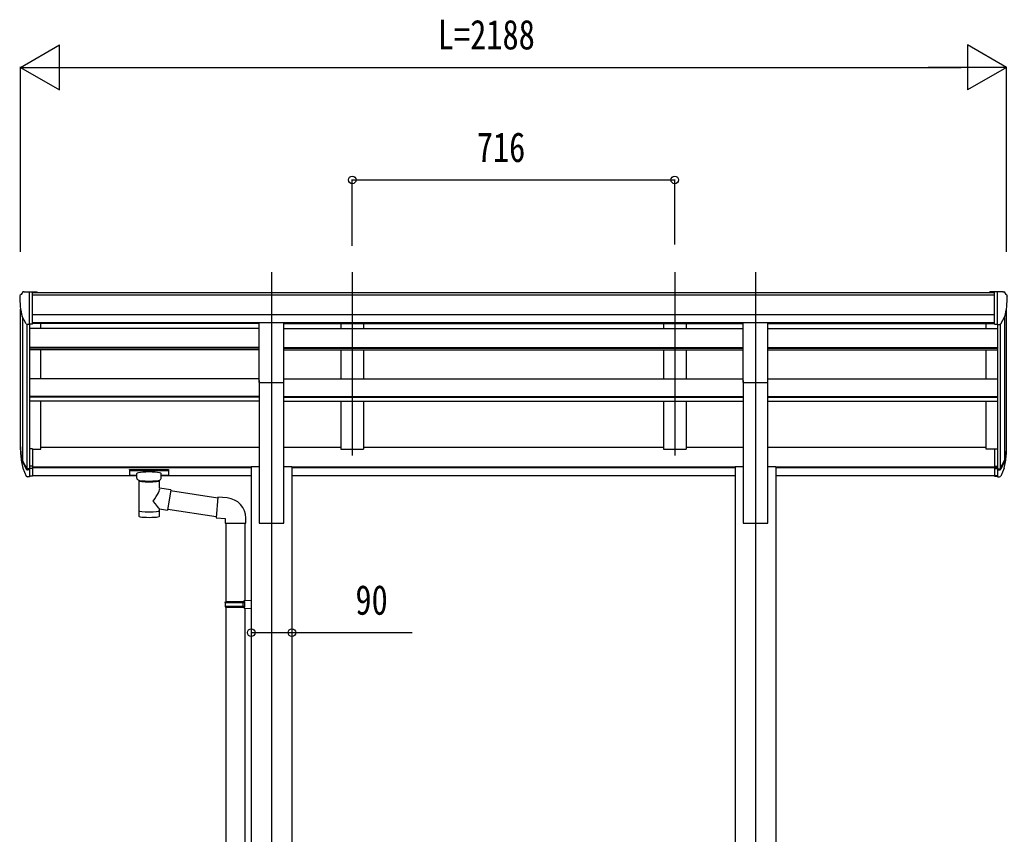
# Model space of a CAD drawing. Units: millimetres, scale not verified. Extents: x -8410 to 8410, y -5940 to 5940.
# Drawn here: x -869 to 1323, y -1741 to 68 of the extents above; entities that cross this region are included whole.
import ezdxf
from ezdxf.enums import TextEntityAlignment as Align

# ---------------------------------------------------------------- set-up
doc = ezdxf.new("R2010")
doc.units = ezdxf.units.MM
doc.header["$LTSCALE"] = 30
for name, color, linetype in [('0-3_YKK_12', 2, 'Continuous'), ('0-4_YKK_13', 4, 'Continuous'), ('0-5_YKK_A1', 4, 'Continuous'), ('0-6_YKK_D', 6, 'Continuous')]:
    doc.layers.add(name, color=color, linetype=linetype)
doc.styles.add('ＭＳ ゴシック', font='')
doc.styles.get('ＭＳ ゴシック').set_extended_font_data('MS Gothic')

msp = doc.modelspace()

# ---------------------------------------------------------------- linework, layer by layer
at = {"layer": '0-3_YKK_12'}
for p, q in [((-309.96, -492.43), (-309.96, -899.22)), ((-130.96, -492.43), (-130.96, -899.22)), ((585.04, -492.43), (585.04, -899.22)), ((764.04, -492.43), (764.04, -899.22)), ((-309.96, -750), (-309.96, -3500)), ((764.04, -750), (764.04, -3500))]:
    msp.add_line(p, q, dxfattribs=at)
at = {"layer": '0-4_YKK_13'}
for p, q in [((-868.96, -545.12), (-868.96, -545.75)), ((-862.05, -536.32), (-866.12, -542.12)), ((-858.96, -535.75), (-861.29, -535.89)), ((-858.96, -535.75), (-840.46, -535.75)), ((-846.96, -608.73), (-846.96, -535.75)), ((-840.46, -535.75), (-830.46, -535.84)), ((-840.46, -607.73), (-840.46, -535.75)), ((-830.46, -537.35), (-830.46, -535.84)), ((1294.54, -535.75), (1284.54, -535.84)), ((1284.54, -537.35), (1284.54, -535.84)), ((1294.54, -607.73), (1294.54, -535.75)), ((1313.04, -535.75), (1294.54, -535.75)), ((1301.04, -608.73), (1301.04, -535.75)), ((1313.04, -535.75), (1315.37, -535.89)), ((1316.13, -536.32), (1320.2, -542.12)), ((1323.04, -545.12), (1323.04, -545.75)), ((-854.58, -606.92), (-863.86, -590.86)), ((1308.66, -606.92), (1317.94, -590.86)), ((-846.96, -608.73), (-852.17, -608.42)), ((-840.46, -607.73), (-846.96, -607.73)), ((-337.46, -604.18), (-282.46, -604.18)), ((-337.46, -737.7), (-337.46, -604.18)), ((-282.46, -737.7), (-282.46, -604.18)), ((736.54, -604.18), (791.54, -604.18)), ((736.54, -737.7), (736.54, -604.18)), ((791.54, -737.7), (791.54, -604.18)), ((1294.54, -607.73), (1301.04, -607.73)), ((1301.04, -608.73), (1306.25, -608.42)), ((-337.46, -737.7), (-282.46, -737.7)), ((736.54, -737.7), (791.54, -737.7)), ((-846.96, -884.7), (-846.96, -946.58)), ((-840.46, -884.7), (-846.96, -884.7)), ((-840.46, -884.7), (-840.46, -945.76)), ((1294.54, -884.7), (1294.54, -945.76)), ((1294.54, -884.7), (1301.04, -884.7)), ((1301.04, -884.7), (1301.04, -946.58)), ((-864.57, -910.74), (-854.4, -929.91)), ((-853.39, -928.66), (-863.15, -910.25)), ((1307.47, -928.66), (1317.23, -910.25)), ((1318.65, -910.74), (1308.48, -929.91)), ((-861.98, -927.6), (-854.4, -945.08)), ((-846.96, -929.41), (-852.09, -929.41)), ((-846.96, -931.41), (-851.81, -931.41)), ((-840.46, -923.01), (-846.96, -923.01)), ((-840.46, -928.41), (-846.96, -928.41)), ((-625.46, -931.48), (-625.46, -942.24)), ((-625.46, -931.67), (-625.46, -933.21)), ((-623.46, -930.81), (-540.46, -930.81)), ((-623.46, -932.99), (-540.46, -932.99)), ((-608.96, -949.71), (-608.96, -939.43)), ((-554.96, -949.71), (-554.96, -939.43)), ((-538.46, -931.48), (-538.46, -942.24)), ((1294.54, -923.01), (1301.04, -923.01)), ((1294.54, -928.41), (1301.04, -928.41)), ((1301.04, -929.41), (1306.17, -929.41)), ((1301.04, -931.41), (1305.89, -931.41)), ((1316.06, -927.6), (1308.48, -945.08)), ((-846.96, -946.58), (-851.81, -946.58)), ((-840.46, -945.76), (-846.96, -945.76)), ((-623.46, -942.9), (-608.96, -942.9)), ((-604.86, -954.21), (-604.88, -1034.5)), ((-559.06, -971.78), (-559.06, -954.2)), ((-554.96, -942.9), (-540.46, -942.9)), ((1294.54, -945.76), (1301.04, -945.76)), ((1301.04, -946.58), (1305.89, -946.58)), ((-533.84, -975.69), (-559.06, -971.78)), ((-533.84, -975.69), (-540.86, -1020.95)), ((-429.25, -993.98), (-534.15, -977.7)), ((-408.24, -993.83), (-429.07, -992)), ((-559.04, -1034.5), (-559.06, -1017.87)), ((-559.06, -1018.12), (-540.86, -1020.95)), ((-432.92, -1035.91), (-540.59, -1019.21)), ((-413.16, -1049.57), (-367.16, -1049.57)), ((-411.16, -1049.57), (-411.16, -1224.05)), ((-369.16, -1049.57), (-369.16, -1221.5)), ((-367.16, -1049.57), (-367.16, -1038.65)), ((-413.16, -1226.05), (-412.16, -1224.05)), ((-413.16, -1226.05), (-369.16, -1226.05)), ((-413.16, -1226.05), (-413.16, -1234.05)), ((-412.16, -1224.05), (-369.16, -1224.05)), ((-373.64, -1226.05), (-374.07, -1224.05)), ((-371.16, -1221.55), (-355.16, -1221.08)), ((-371.16, -1223.55), (-371.16, -1221.55)), ((-371.16, -1223.55), (-369.16, -1223.55)), ((-355.16, -1221.08), (-355.16, -1239.03)), ((-413.16, -1234.05), (-369.16, -1234.05)), ((-413.16, -1234.05), (-412.16, -1236.05)), ((-412.16, -1236.05), (-369.16, -1236.05)), ((-411.16, -1236.05), (-411.16, -1980.24)), ((-371.16, -1238.55), (-371.16, -1236.55)), ((-371.16, -1238.55), (-355.16, -1239.03)), ((-369.16, -1238.61), (-369.16, -1977.68))]:
    msp.add_line(p, q, dxfattribs=at)
for points in [[(-625.46, -931.48), (-625.42, -931.28), (-625.34, -931.14), (-625.24, -931.05), (-625.14, -930.99), (-625.02, -930.94), (-624.73, -930.88), (-624.24, -930.84), (-623.69, -930.82), (-623.46, -930.81)], [(-625.46, -942.24), (-625.42, -942.43), (-625.34, -942.57), (-625.24, -942.66), (-625.14, -942.72), (-625.02, -942.77), (-624.73, -942.83), (-624.24, -942.88), (-623.69, -942.9), (-623.46, -942.9)], [(-540.46, -930.81), (-540.11, -930.82), (-539.58, -930.84), (-539.13, -930.89), (-538.82, -930.97), (-538.66, -931.07), (-538.54, -931.21), (-538.47, -931.39), (-538.46, -931.48)], [(-540.46, -942.9), (-540.11, -942.9), (-539.58, -942.87), (-539.13, -942.82), (-538.82, -942.74), (-538.66, -942.64), (-538.54, -942.51), (-538.47, -942.33), (-538.46, -942.24)], [(-608.92, -949.65), (-608.95, -950.01), (-608.7, -950.97), (-608.18, -951.85), (-607.37, -952.69), (-606.26, -953.49), (-604.86, -954.21)], [(-559.06, -954.2), (-558.83, -954.1), (-557.47, -953.37), (-556.36, -952.52), (-555.6, -951.66), (-555.14, -950.76), (-554.97, -949.87)], [(-429.07, -992), (-433.08, -1037.83), (-413.16, -1039.57), (-413.16, -1049.57)], [(-373.64, -1226.05), (-373.64, -1234.05), (-374.07, -1236.05)], [(-371.16, -1236.55), (-369.16, -1236.55), (-369.16, -1223.55)]]:
    msp.add_lwpolyline(points, dxfattribs=at)
for centre, radius, start, end in [((-865.96, -545.12), 3, 93, 180), ((-666.96, -545.75), 202, 180, 192.90261), ((-861.23, -536.89), 1, 93.5, 145), ((1315.31, -536.89), 1, 35, 86.5), ((1121.04, -545.75), 202, 347.09739, 0), ((1320.04, -545.12), 3, 0, 87), ((-851.99, -605.42), 3, 210, 266.5), ((1306.07, -605.42), 3, 273.5, 330), ((-778.3, -888.57), 89.07, 174.49576, 194.41188), ((-779.01, -884.29), 88.05, 177.22392, 197.21071), ((1233.09, -884.29), 88.05, 342.78929, 2.77608), ((1232.38, -888.57), 89.07, 345.58812, 5.50424), ((-733.74, -891.52), 133.22, 183.27987, 195.71302), ((1187.82, -891.52), 133.22, 344.28698, 356.72013), ((-851.81, -928.41), 3, 210, 270), ((-852.09, -927.91), 1.5, 210, 270), ((1305.89, -928.41), 3, 270, 330), ((1306.17, -927.91), 1.5, 270, 330), ((-851.81, -943.58), 3, 210, 270), ((1305.89, -943.58), 3, 270, 330), ((-412.16, -1038.65), 45, 0, 85)]:
    msp.add_arc(centre, radius, start, end, dxfattribs=at)
for centre, major_axis, ratio, start_param, end_param in [((-623.46, -933.21), (2, 0), 0.109601, 1.5707963, 3.1415927), ((-581.96, -939.43), (27, 0), 0.122176, 6.2831853, 9.424778), ((-540.46, -933.21), (2, 0), 0.109601, 0, 1.5707963), ((-581.95, -954.66), (-22.91, 0.42), 0.072511, 0.0008029, 1.5715993), ((-581.95, -956.29), (-22.91, 0.42), 0.072511, 0.0008029, 1.5715993), ((-581.97, -954.66), (22.92, 0.42), 0.07247, 4.71158, 6.2823764), ((-581.97, -956.29), (22.92, 0.42), 0.07247, 4.71158, 6.2823764), ((-570.96, -949.71), (16, 0), 0.361356, 6.2636979, 6.2831853), ((-581.96, -998.32), (-22.81, -26.62), 0.234429, 1.6855472, 3.1268519), ((-579.41, -995.68), (20.32, -22.25), 0.045535, 0.0389954, 1.3075346), ((-581.96, -1022.06), (22.91, 0), 0.122865, 3.1415927, 6.2831853), ((-581.96, -1034.5), (22.92, 0), 0.101955, 3.1415499, 6.2833984)]:
    msp.add_ellipse(centre, major_axis=major_axis, ratio=ratio, start_param=start_param, end_param=end_param, dxfattribs=at)
at = {"layer": '0-5_YKK_A1'}
for p, q in [((-840.46, -537.35), (1294.54, -537.35)), ((-840.46, -542.7), (1294.54, -542.7)), ((-866.96, -886.87), (-866.96, -574.1)), ((-840.46, -586.23), (1294.54, -586.23)), ((1321.04, -886.87), (1321.04, -574.1)), ((-862.68, -592.9), (-862.68, -911.14)), ((-852.96, -608.26), (-852.96, -929.14)), ((-846.96, -608.73), (-846.96, -884.7)), ((-840.46, -603.9), (1294.54, -603.9)), ((-337.46, -606.27), (-840.46, -606.27)), ((-821.96, -617.53), (-821.96, -606.27)), ((-282.46, -606.27), (736.54, -606.27)), ((-155.96, -606.34), (-155.96, -617.53)), ((-105.96, -606.34), (-105.96, -617.53)), ((560.04, -606.34), (560.04, -617.53)), ((610.04, -606.34), (610.04, -617.53)), ((791.54, -606.27), (1294.54, -606.27)), ((1276.04, -617.53), (1276.04, -606.27)), ((1301.04, -608.73), (1301.04, -884.7)), ((1307.04, -608.26), (1307.04, -929.14)), ((1316.76, -592.9), (1316.76, -911.14)), ((-337.46, -617.53), (-846.96, -617.53)), ((-282.46, -617.53), (736.54, -617.53)), ((791.54, -617.53), (1301.04, -617.53)), ((-337.46, -659.46), (-846.96, -659.46)), ((-337.46, -660.95), (-846.96, -660.95)), ((-337.46, -665.15), (-846.96, -665.15)), ((-821.96, -728.89), (-821.96, -665.15)), ((-282.46, -659.46), (736.54, -659.46)), ((-282.46, -660.95), (736.54, -660.95)), ((-282.46, -665.15), (736.54, -665.15)), ((-155.96, -665.15), (-155.96, -728.89)), ((-105.96, -665.15), (-105.96, -728.89)), ((560.04, -665.15), (560.04, -728.89)), ((610.04, -665.15), (610.04, -728.89)), ((791.54, -659.46), (1301.04, -659.46)), ((791.54, -660.95), (1301.04, -660.95)), ((791.54, -665.15), (1301.04, -665.15)), ((1276.04, -728.89), (1276.04, -665.15)), ((-337.47, -728.89), (-846.96, -728.89)), ((-337.46, -733.21), (-337.46, -1050)), ((-282.46, -1050), (-282.46, -733.21)), ((-282.45, -728.89), (736.55, -728.89)), ((736.54, -733.21), (736.54, -1050)), ((791.54, -1050), (791.54, -733.21)), ((791.55, -728.89), (1301.04, -728.89)), ((-337.46, -768.33), (-846.96, -768.33)), ((-337.46, -769.81), (-846.96, -769.81)), ((-337.46, -779.06), (-846.96, -779.06)), ((-821.96, -885.53), (-821.96, -779.06)), ((-282.46, -768.33), (736.54, -768.33)), ((-282.46, -769.81), (736.54, -769.81)), ((-282.46, -779.06), (736.54, -779.06)), ((-155.96, -779.06), (-155.96, -885.55)), ((-105.96, -779.06), (-105.96, -885.55)), ((560.04, -779.06), (560.04, -885.55)), ((610.04, -779.06), (610.04, -885.55)), ((791.54, -768.33), (1301.04, -768.33)), ((791.54, -769.81), (1301.04, -769.81)), ((791.54, -779.06), (1301.04, -779.06)), ((1276.04, -885.53), (1276.04, -779.06)), ((-840.46, -885.53), (-821.96, -885.53)), ((-821.96, -880.73), (-337.46, -880.73)), ((-282.46, -880.73), (-155.96, -880.73)), ((-155.96, -885.55), (-105.96, -885.55)), ((-105.96, -880.73), (560.04, -880.73)), ((560.04, -885.55), (610.04, -885.55)), ((610.04, -880.73), (736.54, -880.73)), ((791.54, -880.73), (1276.04, -880.73)), ((1294.54, -885.53), (1276.04, -885.53)), ((-840.46, -924.82), (-355.16, -924.82)), ((-840.46, -926.22), (-355.16, -926.22)), ((-355.16, -923.62), (-355.16, -2625)), ((-355.16, -923.62), (-337.46, -923.62)), ((-282.46, -923.62), (-264.76, -923.62)), ((-264.76, -923.62), (-264.76, -2625)), ((-264.76, -924.82), (718.84, -924.82)), ((-264.76, -926.22), (718.84, -926.22)), ((718.84, -923.62), (736.54, -923.62)), ((718.84, -923.62), (718.84, -2625)), ((791.54, -923.62), (809.24, -923.62)), ((809.24, -923.62), (809.24, -2625)), ((809.24, -924.82), (1301.04, -924.82)), ((809.24, -926.22), (1301.04, -926.22)), ((-840.46, -943.59), (-608.96, -943.59)), ((-554.96, -943.59), (-355.16, -943.59)), ((-264.76, -943.59), (718.84, -943.59)), ((809.24, -943.59), (1301.04, -943.59)), ((-337.46, -1050), (-282.46, -1050)), ((736.54, -1050), (791.54, -1050))]:
    msp.add_line(p, q, dxfattribs=at)
at = {"layer": '0-6_YKK_D'}
for p, q in [((-866.96, -37.35), (-780.36, 12.65)), ((-780.36, -87.35), (-780.36, 12.65)), ((1321.04, -37.35), (1234.44, 12.65)), ((1234.44, 12.65), (1234.44, -87.35)), ((-866.96, -446.93), (-866.96, -36.35)), ((-866.96, -37.35), (-780.36, -87.35)), ((-866.96, -37.35), (-693.76, -37.35)), ((-766.96, -37.35), (1221.04, -37.35)), ((1321.04, -37.35), (1147.83, -37.35)), ((1321.04, -37.35), (1234.44, -87.35)), ((1321.04, -446.93), (1321.04, -36.35)), ((-130.96, -433.97), (-130.96, -286.35)), ((-130.96, -287.35), (585.04, -287.35)), ((585.04, -431.09), (585.04, -286.35))]:
    msp.add_line(p, q, dxfattribs=at)
msp.add_lwpolyline([(-355.16, -1292.95), (-264.76, -1292.95), (1.77, -1292.95)], dxfattribs=at)
for centre in [(-130.96, -287.35), (585.04, -287.35), (-355.16, -1292.95), (-264.76, -1292.95)]:
    msp.add_circle(centre, 8.5, dxfattribs=at)

# ---------------------------------------------------------------- texts
at = {"layer": '0-6_YKK_D', "style": 'ＭＳ ゴシック', "width": 0.8}
for s, p in [('L=2188', (59.04, -17.35)), ('716', (145.44, -267.35)), ('90', (-123.83, -1272.95))]:
    msp.add_text(s, height=65.98, dxfattribs=at).set_placement(p, align=Align.BOTTOM_LEFT)

doc.saveas('drawing.dxf')
